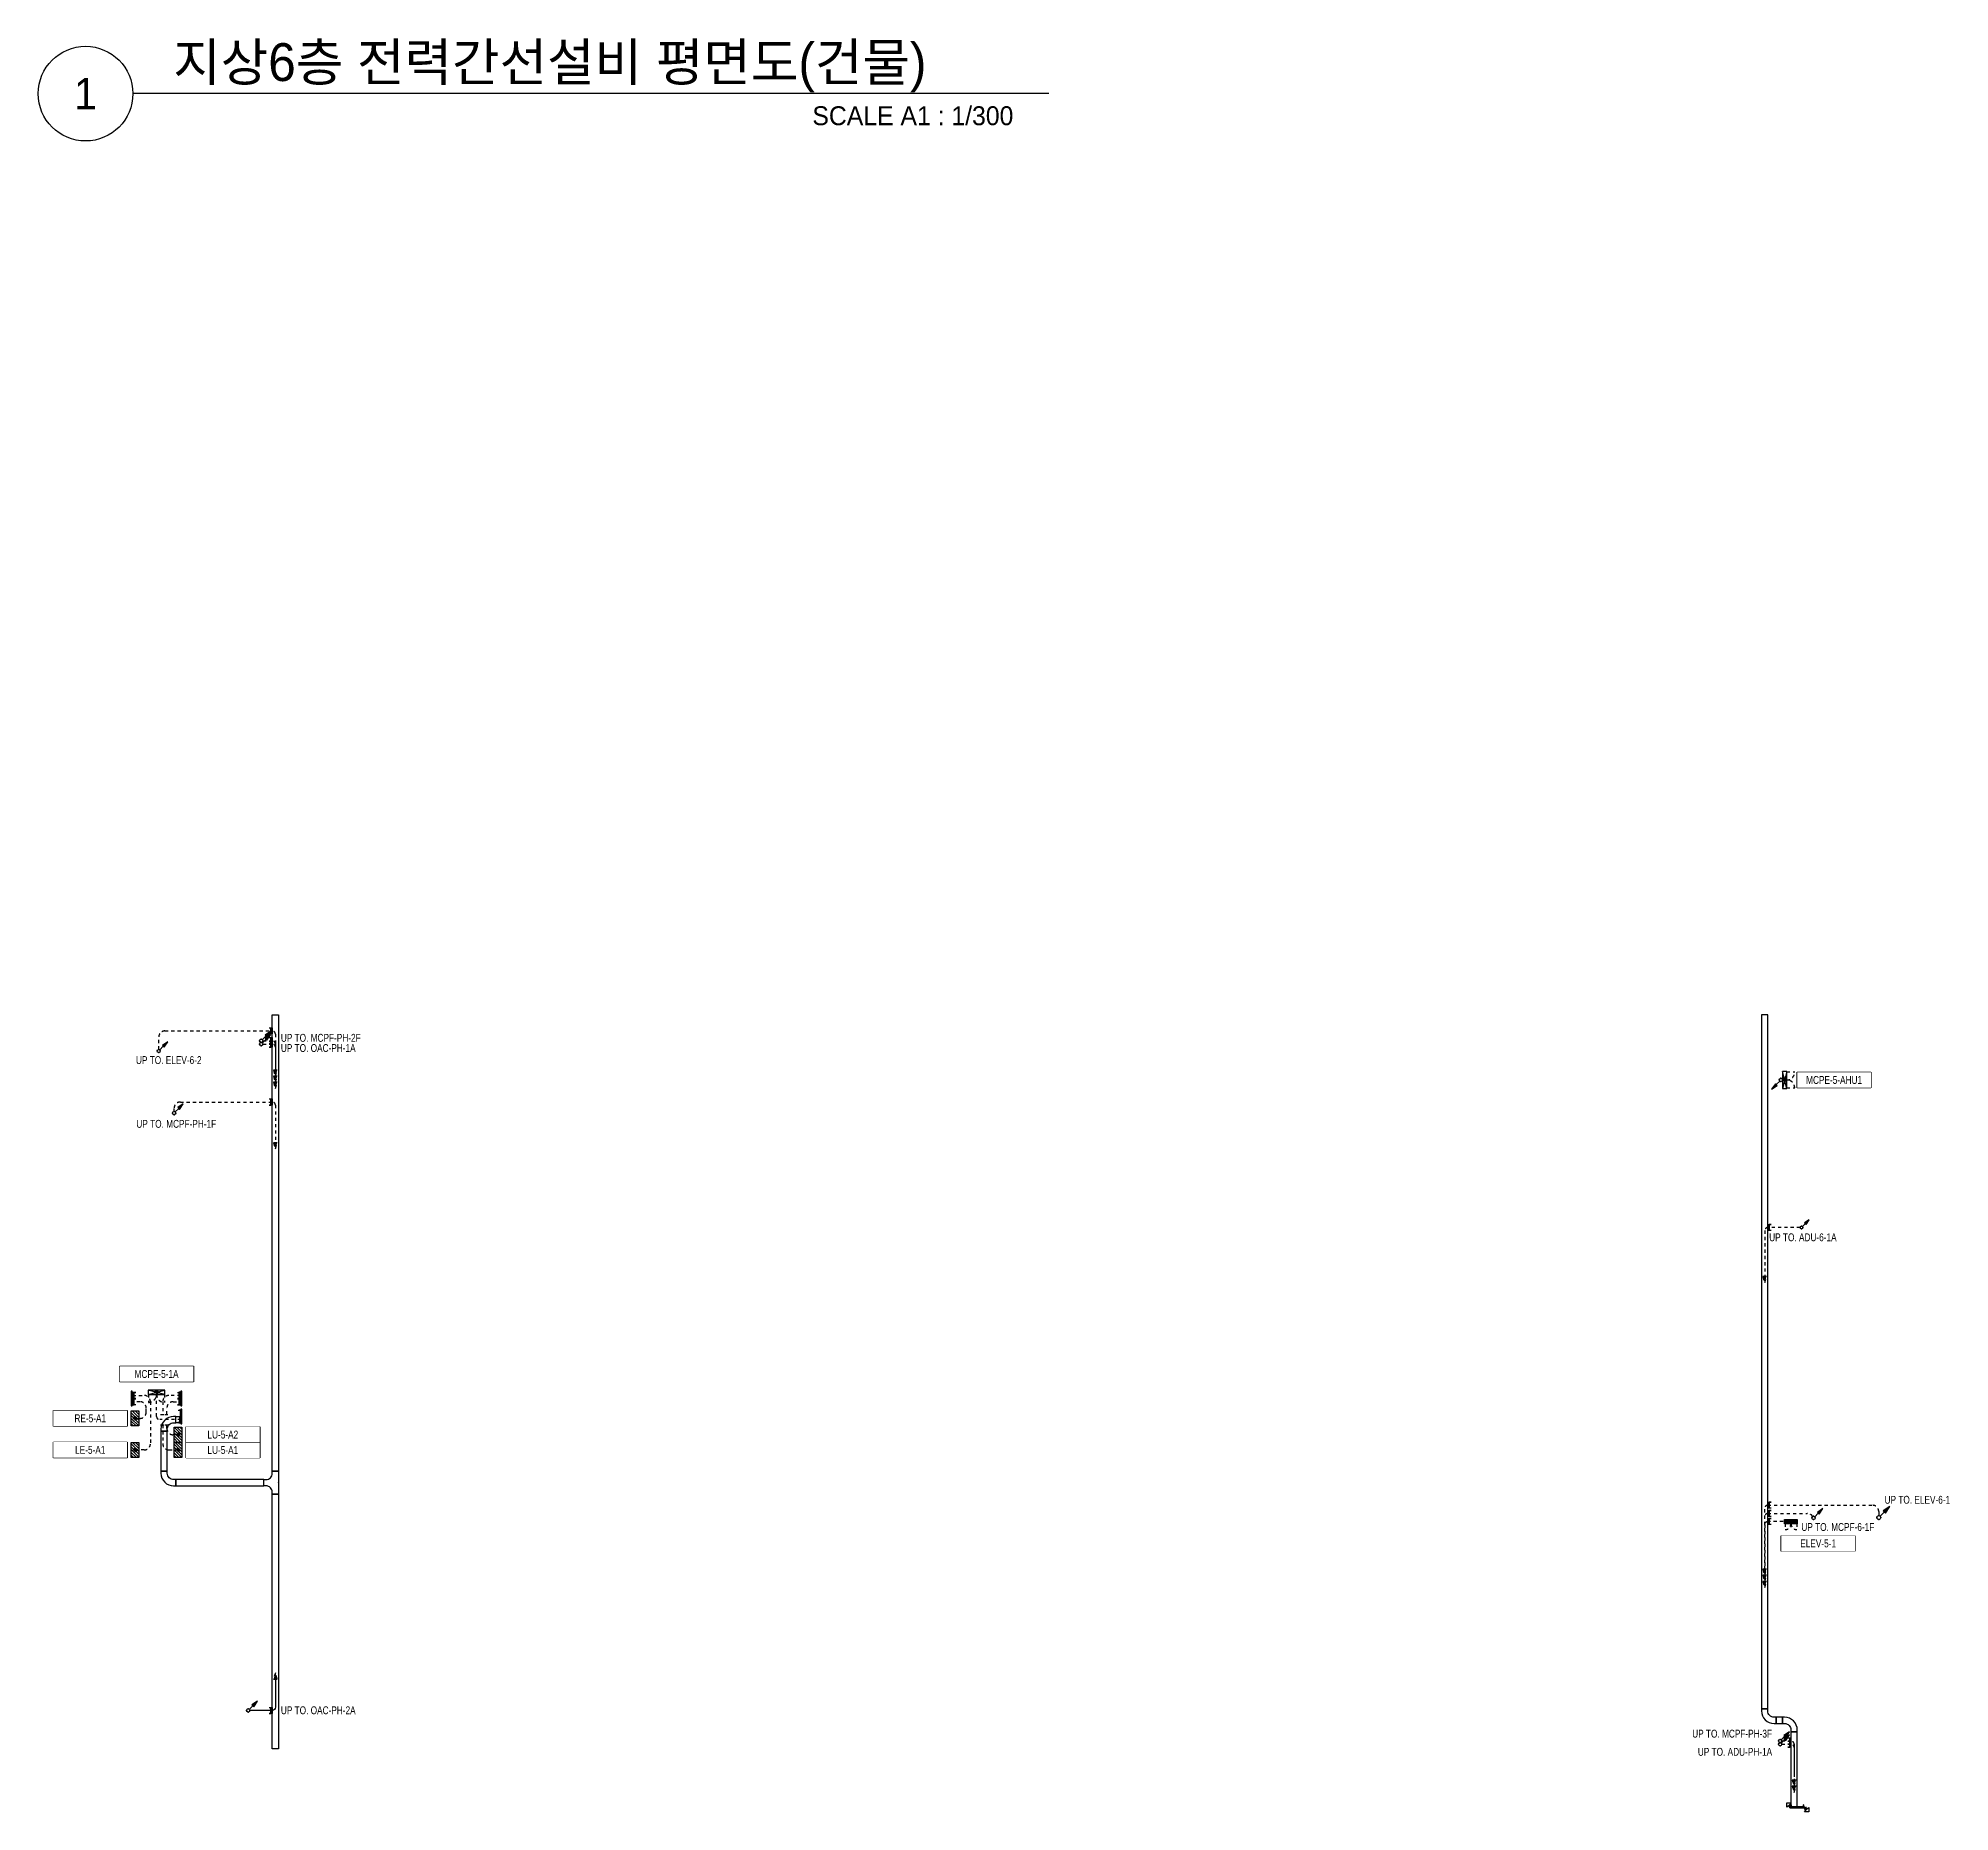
# Model space of a CAD drawing. Header units: millimetres. Extents: x -149088 to 500787, y -530175 to 1035835.
# Drawn here: x 88028 to 178904, y 642210 to 726535 of the extents above; entities that cross this region are included whole.
import ezdxf
from ezdxf.enums import TextEntityAlignment as Align

# ---------------------------------------------------------------- set-up
doc = ezdxf.new("R2010")
doc.units = ezdxf.units.MM
doc.header["$LTSCALE"] = 150
doc.linetypes.add('CONTINOUS', pattern=[0])
doc.linetypes.add('D1', pattern=[3, 1, -1, 1])
for name, color, linetype in [('------01 Distribution Panel', 3, 'Continuous'), ('------01 Distribution Panel_UPS_Emgency', 232, 'Continuous'), ('------01 Motor Control Panel or Center', 4, 'Continuous'), ('------01 Motor Control Panel or Center_Fire', 232, 'Continuous'), ('-----00 LV_CABLE', 2, 'Continuous'), ('-----20 General Symbol', 3, 'Continuous'), ('-----26 Electrical Cable Tray', 200, 'Continuous'), ('-----26 Electrical Cable Tray_건물(UPS)', 100, 'Continuous'), ('-----26 Electrical Cable Tray_건물(일반)', 20, 'Continuous'), ('-----41 Drawing Title', 2, 'Continuous')]:
    doc.layers.add(name, color=color, linetype=linetype)
doc.styles.add('ELEC', font='')
doc.styles.get('ELEC').set_extended_font_data('Dotum')

# ---------------------------------------------------------------- blocks, each defined once
blk = doc.blocks.new('*U26')
at = {"color": 0}
blk.add_lwpolyline([(-1100, 0), (-1000, 0, 0.414214), (-700, 300), (-700, 400), (-400, 400), (-400, 300, 0.414214), (-100, 0), (0, 0), (0, -300), (-1100, -300)], format="xyb", close=True, dxfattribs=at)
at = {"color": 0, "style": 'ELEC'}
blk.add_text('W:300(TEE)', height=10, dxfattribs=at).set_placement((-550, -265), align=Align.MIDDLE)
blk = doc.blocks.new('*U27')
at = {"color": 0}
blk.add_lwpolyline([(0, 0), (-100, 0, -0.414214), (-400, 300), (-400, 400), (-700, 400), (-700, 300, 0.414214), (-100, -300), (0, -300)], format="xyb", close=True, dxfattribs=at)
at = {"color": 0, "style": 'ELEC'}
blk.add_text('W:300(ELBOW 90)', height=10, dxfattribs=at).set_placement((-5, -290), align=Align.MIDDLE_RIGHT)
blk = doc.blocks.new('*U10')
at = {"linetype": 'Continuous', "ltscale": 0.1}
for p, q in [((-250, 57), (-250, 59)), ((-200, 57), (-200, 59)), ((-150, 57), (-150, 59)), ((-100, 57), (-100, 59)), ((-50, 57), (-50, 59)), ((0, 57), (0, 59)), ((50, 57), (50, 59)), ((100, 57), (100, 59)), ((150, 57), (150, 59)), ((200, 57), (200, 59)), ((250, 57), (250, 59))]:
    blk.add_line(p, q, dxfattribs=at)
blk.add_lwpolyline([(350, 0), (350, 40), (-350, 40), (-350, 0)], close=True, dxfattribs=at)
for points in [[(-300, 40), (-300, 140), (-275, 140), (-275, 137), (-297, 137), (-297, 40)], [(-297, 59), (297, 59)], [(-297, 57), (297, 57)], [(297, 43), (-297, 43)], [(300, 40), (300, 140), (275, 140), (275, 137), (297, 137), (297, 40)]]:
    blk.add_lwpolyline(points, dxfattribs=at)
at = {"linetype": 'Continuous', "ltscale": 0.1, "style": 'ELEC'}
blk.add_text('W600*H100', height=10, dxfattribs=at).set_placement((-340, 10), align=Align.MIDDLE_LEFT)
blk = doc.blocks.new('TRAY (U-D)')
at = {"color": 0}
for points in [[(156, 467), (-28, 651), (651, 651), (651, -28), (467, 156), (438, 127), (127, 438)], [(-28, 283), (-28, 255), (255, -28), (283, -28), (297, -14), (-14, 297)], [(-28, 198), (-28, 141), (141, -28), (198, -28)], [(14, 325), (325, 14), (354, 42), (42, 354)], [(71, 382), (382, 71), (410, 99), (99, 410)]]:
    blk.add_lwpolyline(points, close=True, dxfattribs=at)
blk.add_circle((0, 0), 40, dxfattribs=at)
blk = doc.blocks.new('MCP_EQUIPMENT-2')
for p, q in [((200, 400), (0, -400)), ((200, -400), (0, 400))]:
    blk.add_line(p, q)
at = {"color": 1, "linetype": 'D1'}
for p, q in [((200, 380), (580, 380)), ((200, -380), (580, -380))]:
    blk.add_line(p, q, dxfattribs=at)
blk.add_lwpolyline([(200, 400), (0, 400), (0, -400), (200, -400)], close=True)
for centre, start, end in [((200, 380), 270, 0), ((200, -380), 0, 90)]:
    blk.add_arc(centre, 380, start, end, dxfattribs=at)
blk = doc.blocks.new('A02')
h = blk.add_hatch()
h.set_pattern_fill('ANSI31', color=256, scale=25, style=0)
h.set_pattern_definition([(45, (-2000, -19200), (-56.1266, 56.1266), [])])
h.paths.add_polyline_path([(-300, 300), (-300, 0), (300, 0), (300, 300)])
blk.add_lwpolyline([(300, 0), (-300, 0), (-300, 300), (300, 300)], close=True)
blk = doc.blocks.new('O08')
blk.add_hatch(color=256).paths.add_polyline_path([(120, 51), (-120, 51), (-120, 0), (120, 0)])
blk.add_lwpolyline([(120, 127.5), (120, 0), (-120, 0), (-120, 127.5), (-120, 51), (120, 51)])
blk = doc.blocks.new('11')
at = {"linetype": 'D1'}
h = blk.add_hatch(color=256, dxfattribs=at)
edge = h.paths.add_edge_path()
edge.add_arc((0, 0), 75, 0, 360)
blk.add_circle((0, 0), 75, dxfattribs=at)
for p in [(-75, 0), (0, 75), (75, 0), (0, -75)]:
    blk.add_point(p, dxfattribs=at)
blk = doc.blocks.new('O01')
blk.add_hatch(color=256).paths.add_polyline_path([(-149, -218), (-218, -149), (-368, -368)])
blk.add_line((-46, -46), (-184, -184))
blk.add_lwpolyline([(-368, -368), (-149, -218), (-218, -149), (-368, -368)])
blk.add_circle((0, 0), 65)
for p in [(-65, 0), (-65, 0), (0, 65), (0, 65), (65, 0), (65, 0), (0, -65), (0, -65)]:
    blk.add_point(p)
blk = doc.blocks.new('PNL3')
at = {"color": 1, "linetype": 'D1'}
for p, q in [((-200, 280), (-480, 280)), ((-200, -280), (-480, -280))]:
    blk.add_line(p, q, dxfattribs=at)
for p, q in [((-200, 276), (0, 76)), ((-200, 205), (0, 5)), ((-200, 135), (0, -65)), ((-200, 64), (0, -136)), ((-153, 300), (0, 147)), ((-83, 300), (0, 217)), ((-200, -7), (0, -207)), ((-200, -78), (0, -278)), ((-200, -148), (-48, -300)), ((-200, -219), (-119, -300))]:
    blk.add_line(p, q)
blk.add_lwpolyline([(0, -300), (-200, -300), (-200, 300), (0, 300)], close=True)
for centre, start, end in [((-200, 280), 180, 270), ((-200, -280), 90, 180)]:
    blk.add_arc(centre, 280, start, end, dxfattribs=at)
blk = doc.blocks.new('22')
at = {"linetype": 'D1'}
h = blk.add_hatch(color=0, dxfattribs=at)
h.dxf.hatch_style = 1
h.paths.add_polyline_path([(0, 0), (-241, 75), (-241, -75)])
at = {"color": 0, "linetype": 'D1'}
blk.add_lwpolyline([(-241, -75), (0, 0), (-241, 75)], close=True, dxfattribs=at)

msp = doc.modelspace()

# ---------------------------------------------------------------- linework, layer by layer
at = {"layer": '------01 Distribution Panel', "color": 1}
for points in [[(92254, 661285), (92254, 660545), (88750, 660545), (88750, 661285)], [(92254, 659785), (92254, 659045), (88750, 659045), (88750, 659785)], [(98557, 659775), (98557, 659035), (95054, 659035), (95054, 659775)]]:
    msp.add_lwpolyline(points, close=True, dxfattribs=at)
at = {"layer": '------01 Distribution Panel', "linetype": 'CONTINOUS'}
msp.add_lwpolyline([(174397, 655336), (174397, 654596), (170894, 654596), (170894, 655336)], close=True, dxfattribs=at)
at = {"layer": '------01 Motor Control Panel or Center', "linetype": 'CONTINOUS'}
for points in [[(175157, 677375), (175157, 676635), (171654, 676635), (171654, 677375)], [(95405, 663395), (95405, 662655), (91902, 662655), (91902, 663395)]]:
    msp.add_lwpolyline(points, close=True, dxfattribs=at)
at = {"layer": '-----00 LV_CABLE', "linetype": 'D1', "elevation": 0}
for points in [[(93754, 678461), (93754, 679035, -0.414214), (94054, 679335), (99154, 679335, -0.414214), (99304, 679185), (99304, 678562)], [(98710, 678712), (99154, 678712, -0.414214), (99304, 678562), (99304, 677471)], [(94484, 675505), (94484, 675656, -0.414214), (94784, 675956), (99154, 675956, -0.414214), (99304, 675806), (99304, 674022)], [(171789, 669990), (170254, 669990, 0.414214), (170104, 669840), (170104, 667369)], [(94795, 662004), (94244, 662004, 0.414214), (93944, 661704), (93944, 661105)], [(94144, 661105), (94144, 661406, -0.414214), (94444, 661706), (94795, 661706)], [(93944, 660605), (93944, 659715, 0.414214), (94244, 659415), (94599, 659415)], [(94599, 660135), (94444, 660135, -0.414214), (94144, 660435), (94144, 660605)], [(170104, 653743), (170104, 656633, -0.414214), (170254, 656783), (175229, 656783, -0.414214), (175529, 656483), (175529, 656292)], [(171279, 656005), (170254, 656005, 0.414214), (170104, 655855), (170104, 653743)]]:
    msp.add_lwpolyline(points, format="xyb", dxfattribs=at)
at = {"layer": '-----00 LV_CABLE', "linetype": 'D1'}
for points in [[(98710, 678868), (99154, 678868, -0.414214), (99304, 678718), (99304, 677471)], [(92512, 662004), (93064, 662004, -0.414214), (93364, 661704), (93364, 659715, -0.414214), (93064, 659415), (92709, 659415)], [(92709, 660915), (92864, 660915, 0.414214), (93164, 661215), (93164, 661406, 0.414214), (92864, 661706), (92512, 661706)], [(94814, 660855), (93804, 660855, -0.414214), (93654, 661005), (93654, 662055)], [(170919, 645576), (171354, 645576, -0.414214), (171504, 645426), (171504, 643866)], [(170919, 645420), (171354, 645420, -0.414214), (171504, 645270), (171504, 643710)]]:
    msp.add_lwpolyline(points, format="xyb", dxfattribs=at)
msp.add_lwpolyline([(98710, 678712), (99154, 678712)], dxfattribs=at)
at = {"layer": '-----00 LV_CABLE', "linetype": 'D1', "elevation": 0}
for points in [[(171789, 669990), (170254, 669990)], [(93844, 661105), (94044, 661105)], [(94044, 661105), (94244, 661105)], [(93844, 660605), (94044, 660605)], [(94044, 660605), (94244, 660605)]]:
    msp.add_lwpolyline(points, dxfattribs=at)
at = {"layer": '-----00 LV_CABLE'}
msp.add_lwpolyline([(99304, 648521), (99304, 647177, -0.414214), (99154, 647027), (98090, 647027)], format="xyb", dxfattribs=at)
at = {"layer": '-----00 LV_CABLE', "linetype": 'D1'}
msp.add_arc((170964, 677062), 91.1, 11.46541, 166.60347, dxfattribs=at)
at = {"layer": '-----26 Electrical Cable Tray', "elevation": 0}
for points in [[(99154, 680105), (99454, 680105), (99454, 658405), (99154, 658405)], [(169954, 647105), (170254, 647105), (170254, 680105), (169954, 680105)], [(99154, 657305), (99454, 657305), (99454, 645200), (99154, 645200)]]:
    msp.add_lwpolyline(points, close=True, dxfattribs=at)
at = {"layer": '-----26 Electrical Cable Tray'}
for points in [[(94814, 661005), (94814, 660705), (94564, 660705), (94564, 661005)], [(94164, 660305), (93864, 660305), (93864, 658405), (94164, 658405)], [(98754, 657705), (98754, 658005), (94564, 658005), (94564, 657705)], [(170954, 646705), (170654, 646705), (170654, 646405), (170954, 646405)], [(171654, 646005), (171354, 646005), (171354, 642445), (171654, 642445)]]:
    msp.add_lwpolyline(points, close=True, dxfattribs=at)
at = {"layer": '-----41 Drawing Title', "color": 7}
msp.add_line((136072, 723900), (92528, 723900), dxfattribs=at)
msp.add_circle((90278, 723900), 2250, dxfattribs=at)

# ---------------------------------------------------------------- block references
at = {"layer": '------01 Distribution Panel', "xscale": 1.2, "yscale": 1.2, "zscale": 1.2, "rotation": 270}
for p in [(92454, 660915), (92454, 659415)]:
    msp.add_blockref('A02', p, dxfattribs=at)
at = {"layer": '------01 Distribution Panel', "rotation": 90}
msp.add_blockref('PNL3', (171354, 656105), dxfattribs=at)
at = {"layer": '------01 Distribution Panel_UPS_Emgency', "xscale": 1.2, "yscale": 1.2, "zscale": 1.2, "rotation": 270}
for p in [(94494, 660135), (94494, 659415)]:
    msp.add_blockref('A02', p, dxfattribs=at)
at = {"layer": '------01 Motor Control Panel or Center', "rotation": 270}
msp.add_blockref('MCP_EQUIPMENT-2', (93654, 662255), dxfattribs=at)
at = {"layer": '-----00 LV_CABLE', "linetype": 'D1'}
for name, p, xscale, yscale, zscale, rotation in [('O01', (98632, 678868), 1.2, 1.2, 1.2, 180), ('O01', (98632, 678712), 1.2, 1.2, 1.2, 180), ('O08', (99154, 679335), 1.2, 1.2, 1.2, 90), ('O08', (99154, 678878), 1.2, 1.2, 1.2, 90), ('O08', (99154, 678712), 1.2, 1.2, 1.2, 90), ('O01', (93754, 678383), 1.2, 1.2, 1.2, 180), ('22', (99304, 677182), -1.2, -1.2, 1.2, 90), ('22', (99304, 676894), -1.2, -1.2, 1.2, 90), ('22', (99304, 676605), -1.2, -1.2, 1.2, 90), ('O01', (94484, 675427), 1.2, 1.2, 1.2, 180), ('O08', (99154, 675956), 1.2, 1.2, 1.2, 90), ('22', (99304, 673733), -1.2, -1.2, 1.2, 90), ('O08', (170254, 669990), 1.2, 1.2, 1.2, 270), ('O08', (170254, 669990), 1.2, 1.2, 1.2, 270), ('22', (170104, 667369), -1.2, -1.2, 1.2, 90), ('O08', (92512, 662004), 1.2, 1.2, 1.2, 270), ('O08', (92512, 662004), 1.2, 1.2, 1.2, 270), ('O08', (92512, 661706), 1.2, 1.2, 1.2, 270), ('O08', (92512, 661706), 1.2, 1.2, 1.2, 270), ('O08', (94795, 662004), 1.2, 1.2, 1.2, 89.99999999999999), ('O08', (94795, 662004), 1.2, 1.2, 1.2, 89.99999999999999), ('O08', (94795, 661706), 1.2, 1.2, 1.2, 89.99999999999999), ('O08', (94795, 661706), 1.2, 1.2, 1.2, 89.99999999999999), ('O08', (94814, 660855), 1.2, 1.2, 1.2, 89.99999999999999), ('O08', (170254, 656783), 1.2, 1.2, 1.2, 270), ('O08', (170254, 656394), 1.2, 1.2, 1.2, 270), ('O08', (170254, 656005), 1.2, 1.2, 1.2, 270), ('O01', (172429, 656183), 1.2, 1.2, 1.2, 180), ('O01', (175529, 656199), 1.44, 1.44, 1.44, 180), ('22', (170104, 653455), -1.2, -1.2, 1.2, 90), ('22', (170104, 653166), -1.2, -1.2, 1.2, 90), ('22', (170104, 652877), -1.2, -1.2, 1.2, 90), ('22', (99304, 648810), -1.2, -1.2, 1.2, 270), ('O01', (98012, 647027), 1.2, 1.2, 1.2, 180), ('O08', (99154, 647027), 1.2, 1.2, 1.2, 90), ('O08', (171354, 645576), 1.2, 1.2, 1.2, 89.99999999999991), ('O08', (171354, 645420), 1.2, 1.2, 1.2, 89.99999999999991), ('22', (171504, 643421), -1.2, -1.2, 1.2, 90), ('22', (171504, 643132), -1.2, -1.2, 1.2, 90)]:
    msp.add_blockref(name, p, dxfattribs=dict(at, xscale=xscale, yscale=yscale, zscale=zscale, rotation=rotation))
at = {"layer": '-----00 LV_CABLE', "linetype": 'D1', "xscale": 1.2, "yscale": 1.2, "zscale": 1.2}
msp.add_blockref('O01', (170876, 677005), dxfattribs=at)
at = {"layer": '-----00 LV_CABLE', "linetype": 'D1'}
for p in [(171054, 677005), (92634, 660915), (92634, 660915), (94674, 660135), (94674, 660135), (92634, 659415), (92634, 659415), (94674, 659415), (94674, 659415), (171354, 656005)]:
    msp.add_blockref('11', p, dxfattribs=at)
at = {"layer": '-----00 LV_CABLE', "linetype": 'D1', "rotation": 180}
msp.add_blockref('O01', (171854, 669990), dxfattribs=at)
msp.add_blockref('O01', (171854, 669990), dxfattribs=at)
at = {"layer": '-----20 General Symbol', "xscale": 1.2, "yscale": 1.2, "zscale": 1.2, "rotation": 180}
for p in [(170841, 645576), (170841, 645420)]:
    msp.add_blockref('O01', p, dxfattribs=at)
at = {"layer": '-----26 Electrical Cable Tray'}
for name, p, rotation in [('*U27', (94164, 660305), 270), ('*U10', (94854, 661005), 89.99999999999999), ('*U26', (99154, 658405), 89.99999999999999), ('*U27', (170954, 646405), 180)]:
    msp.add_blockref(name, p, dxfattribs=dict(at, rotation=rotation))
for name, p in [('*U27', (94564, 658005)), ('*U27', (170654, 646705)), ('*U10', (171654, 642405))]:
    msp.add_blockref(name, p, dxfattribs=at)
at = {"layer": '-----26 Electrical Cable Tray', "xscale": 0.3, "yscale": 0.3, "zscale": 0.3}
for p, rotation in [((171354, 642445), 90), ((172004, 642405), 269.9999999999999)]:
    msp.add_blockref('TRAY (U-D)', p, dxfattribs=dict(at, rotation=rotation))
at = {"layer": '-----26 Electrical Cable Tray_건물(UPS)', "rotation": 89.99999999999999}
msp.add_blockref('*U10', (94854, 661855), dxfattribs=at)
at = {"layer": '-----26 Electrical Cable Tray_건물(일반)', "rotation": 270}
msp.add_blockref('*U10', (92454, 661855), dxfattribs=at)

# ---------------------------------------------------------------- texts
at = {"layer": '------01 Distribution Panel', "linetype": 'CONTINOUS', "style": 'ELEC', "width": 0.8}
msp.add_text('UP TO. ELEV-6-2', height=375, dxfattribs=at).set_placement((94233, 677949), align=Align.MIDDLE)
msp.add_text('UP TO. ELEV-6-1', height=375, dxfattribs=at).set_placement((175804, 657044), align=Align.MIDDLE_LEFT)
at = {"layer": '------01 Motor Control Panel or Center', "linetype": 'CONTINOUS', "style": 'ELEC', "width": 0.8}
for s, p in [('UP TO. OAC-PH-1A', (99563, 678523)), ('UP TO. ADU-6-1A', (170319, 669523)), ('UP TO. OAC-PH-2A', (99563, 647035)), ('UP TO. ADU-PH-1A', (166927, 645060))]:
    msp.add_text(s, height=375, dxfattribs=at).set_placement(p, align=Align.MIDDLE_LEFT)
at = {"layer": '------01 Motor Control Panel or Center_Fire', "linetype": 'CONTINOUS', "style": 'ELEC', "width": 0.8}
for s, p in [('UP TO. MCPF-PH-2F', (99563, 679008)), ('UP TO. MCPF-PH-3F', (166659, 645924))]:
    msp.add_text(s, height=375, dxfattribs=at).set_placement(p, align=Align.MIDDLE_LEFT)
msp.add_text('UP TO. MCPF-PH-1F', height=375, dxfattribs=at).set_placement((94591, 674919), align=Align.MIDDLE)
at = {"layer": '-----41 Drawing Title', "color": 2, "style": 'ELEC'}
msp.add_text('지상6층 전력간선설비 평면도(건물)', height=1800, dxfattribs=at).set_placement((94445, 724500))
at = {"layer": '-----41 Drawing Title', "color": 7, "style": 'ELEC'}
msp.add_text('1', height=1500, dxfattribs=at).set_placement((90278, 723900), align=Align.MIDDLE)
at = {"layer": '-----41 Drawing Title', "style": 'ELEC'}
msp.add_text('SCALE A1 : 1/300', height=900, dxfattribs=at).set_placement((134387, 722400), align=Align.RIGHT)

# ---------------------------------------------------------------- next in the draw order: wipeouts: each hides what was drawn before it
at = {"color": 1}
for points, layer in [([(88750, 661285), (92254, 661285), (92254, 660545), (88750, 660545)], '------01 Distribution Panel'), ([(88750, 659785), (92254, 659785), (92254, 659045), (88750, 659045)], '------01 Distribution Panel'), ([(95054, 659775), (98557, 659775), (98557, 659035), (95054, 659035)], '------01 Distribution Panel'), ([(171654, 677375), (175157, 677375), (175157, 676635), (171654, 676635)], '------01 Motor Control Panel or Center')]:
    msp.add_wipeout(points, dxfattribs=at).dxf.layer = layer
for points, layer in [([(170894, 655336), (174397, 655336), (174397, 654596), (170894, 654596)], '------01 Distribution Panel'), ([(91902, 663395), (95405, 663395), (95405, 662655), (91902, 662655)], '------01 Motor Control Panel or Center')]:
    msp.add_wipeout(points).dxf.layer = layer

# ---------------------------------------------------------------- next in the draw order: linework, layer by layer
at = {"layer": '------01 Distribution Panel', "color": 1}
for points in [[(92254, 661285), (92254, 660545), (88750, 660545), (88750, 661285)], [(92254, 659785), (92254, 659045), (88750, 659045), (88750, 659785)], [(98557, 659775), (98557, 659035), (95054, 659035), (95054, 659775)]]:
    msp.add_lwpolyline(points, close=True, dxfattribs=at)
at = {"layer": '-----00 LV_CABLE', "linetype": 'D1', "elevation": 0}
msp.add_lwpolyline([(170104, 653743), (170104, 656244, -0.414214), (170254, 656394), (172129, 656394, -0.263529), (172386, 656248, -0.263529)], format="xyb", dxfattribs=at)

# ---------------------------------------------------------------- next in the draw order: block references
at = {"layer": '------01 Motor Control Panel or Center'}
msp.add_blockref('MCP_EQUIPMENT-2', (170954, 677005), dxfattribs=at)
at = {"layer": '-----00 LV_CABLE', "linetype": 'D1'}
msp.add_blockref('11', (93654, 662155), dxfattribs=at)
msp.add_blockref('11', (93654, 662155), dxfattribs=at)

# ---------------------------------------------------------------- next in the draw order: texts
at = {"layer": '------01 Distribution Panel', "linetype": 'CONTINOUS', "style": 'ELEC', "width": 0.8}
msp.add_text('ELEV-5-1', height=375, dxfattribs=at).set_placement((172646, 654966), align=Align.MIDDLE)
at = {"layer": '------01 Motor Control Panel or Center', "linetype": 'CONTINOUS', "style": 'ELEC', "width": 0.8}
for s, p in [('MCPE-5-AHU1', (173405, 677005)), ('MCPE-5-1A', (93654, 663025))]:
    msp.add_text(s, height=375, dxfattribs=at).set_placement(p, align=Align.MIDDLE)
at = {"layer": '------01 Motor Control Panel or Center_Fire', "linetype": 'CONTINOUS', "style": 'ELEC', "width": 0.8}
msp.add_text('UP TO. MCPF-6-1F', height=375, dxfattribs=at).set_placement((171849, 655750), align=Align.MIDDLE_LEFT)

# ---------------------------------------------------------------- next in the draw order: wipeouts: each hides what was drawn before it
at = {"color": 1}
for points, layer in [([(88750, 661285), (92254, 661285), (92254, 660545), (88750, 660545)], '------01 Distribution Panel'), ([(88750, 659785), (92254, 659785), (92254, 659045), (88750, 659045)], '------01 Distribution Panel'), ([(95054, 659775), (98557, 659775), (98557, 659035), (95054, 659035)], '------01 Distribution Panel_UPS_Emgency')]:
    msp.add_wipeout(points, dxfattribs=at).dxf.layer = layer

# ---------------------------------------------------------------- next in the draw order: linework, layer by layer
at = {"layer": '------01 Distribution Panel', "color": 1}
msp.add_lwpolyline([(98557, 660515), (98557, 659775), (95054, 659775), (95054, 660515)], close=True, dxfattribs=at)

# ---------------------------------------------------------------- next in the draw order: texts
at = {"layer": '------01 Distribution Panel', "style": 'ELEC', "width": 0.8}
for s, p in [('RE-5-A1', (90502, 660915)), ('LE-5-A1', (90502, 659415))]:
    msp.add_text(s, height=375, dxfattribs=at).set_placement(p, align=Align.MIDDLE)
at = {"layer": '------01 Distribution Panel_UPS_Emgency', "style": 'ELEC', "width": 0.8}
msp.add_text('LU-5-A1', height=375, dxfattribs=at).set_placement((96805, 659405), align=Align.MIDDLE)

# ---------------------------------------------------------------- next in the draw order: wipeouts: each hides what was drawn before it
at = {"color": 1}
msp.add_wipeout([(95054, 660515), (98557, 660515), (98557, 659775), (95054, 659775)], dxfattribs=at).dxf.layer = '------01 Distribution Panel'

# ---------------------------------------------------------------- next in the draw order: linework, layer by layer
at = {"layer": '------01 Distribution Panel', "color": 1}
msp.add_lwpolyline([(98557, 660515), (98557, 659775), (95054, 659775), (95054, 660515)], close=True, dxfattribs=at)

# ---------------------------------------------------------------- next in the draw order: wipeouts: each hides what was drawn before it
at = {"color": 1}
msp.add_wipeout([(95054, 660515), (98557, 660515), (98557, 659775), (95054, 659775)], dxfattribs=at).dxf.layer = '------01 Distribution Panel_UPS_Emgency'

# ---------------------------------------------------------------- next in the draw order: texts
at = {"layer": '------01 Distribution Panel_UPS_Emgency', "style": 'ELEC', "width": 0.8}
msp.add_text('LU-5-A2', height=375, dxfattribs=at).set_placement((96805, 660145), align=Align.MIDDLE)

doc.saveas('drawing.dxf')
